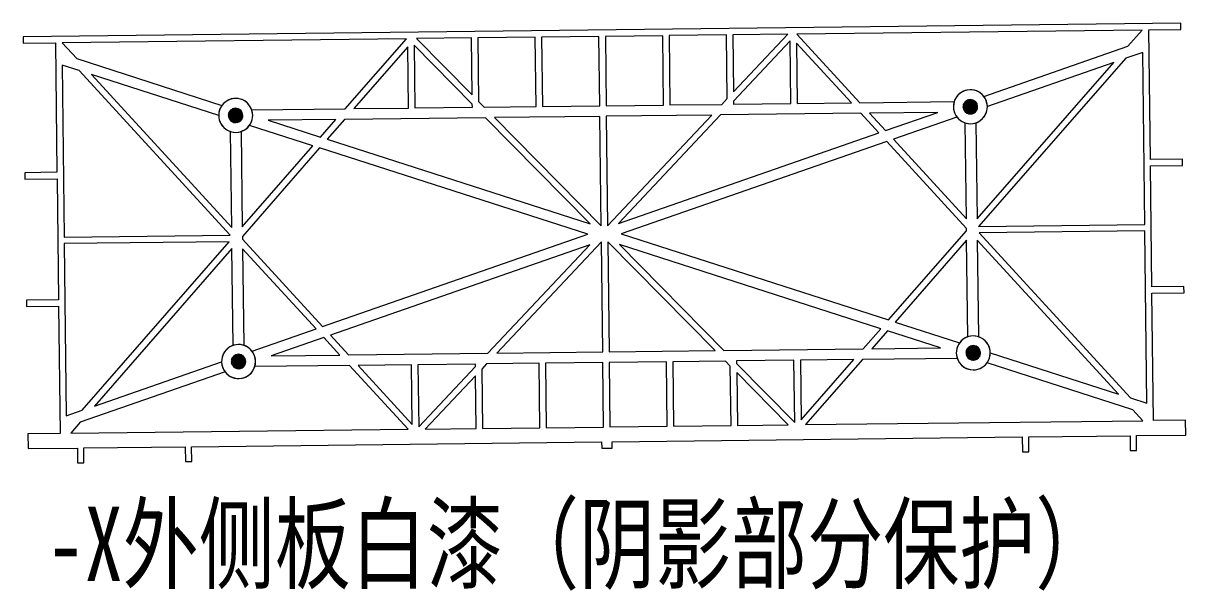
# Model space of a CAD drawing. Header units: millimetres. Extents: x 44 to 363, y 19 to 309.
# Drawn here: x 222.1 to 276.8, y 134.1 to 160.8 of the extents above; entities that cross this region are included whole.
import ezdxf

# ---------------------------------------------------------------- set-up
doc = ezdxf.new("R2010")
doc.units = ezdxf.units.MM
doc.styles.add('SLDTEXTSTYLE0', font='TXT', dxfattribs={"width": 0.75})

msp = doc.modelspace()

# ---------------------------------------------------------------- hatches: boundary and pattern name
h = msp.add_hatch()
h.set_pattern_fill('ANSI31', color=0, scale=0.01)
h.paths.add_polyline_path([(232.442, 156.459, 1), (231.762, 156.451, 1)])
h.paths.add_polyline_path([(232.578, 144.864, 1), (231.898, 144.856, 1)])
h.paths.add_polyline_path([(267.029, 156.866, 1), (266.349, 156.858, 1)])
h.paths.add_polyline_path([(266.486, 145.263, 1), (267.166, 145.271, 1)])

# ---------------------------------------------------------------- linework, layer by layer
at = {"color": 0, "linetype": 'Continuous', "lineweight": 18}
for p, q in [((276.6, 160.795), (222.102, 160.155)), ((274.77, 160.474), (258.526, 160.283)), ((274.77, 160.474), (258.526, 160.283)), ((274.101, 159.709), (274.77, 160.474)), ((274.101, 159.709), (274.77, 160.474)), ((275.092, 160.477), (276.603, 160.495)), ((275.164, 154.378), (275.092, 160.477)), ((276.603, 160.495), (276.6, 160.795)), ((222.102, 160.155), (222.105, 159.855)), ((222.105, 159.855), (223.616, 159.872)), ((223.616, 159.872), (223.688, 153.773)), ((240.139, 160.067), (223.939, 159.876)), ((240.139, 160.067), (223.939, 159.876)), ((223.939, 159.876), (224.625, 159.127)), ((223.939, 159.876), (224.625, 159.127)), ((237.262, 156.766), (240.139, 160.067)), ((237.262, 156.766), (240.139, 160.067)), ((243.205, 160.103), (240.621, 160.072)), ((243.205, 160.103), (240.621, 160.072)), ((240.621, 160.072), (243.236, 157.415)), ((240.621, 160.072), (243.236, 157.415)), ((243.236, 157.415), (243.205, 160.103)), ((243.236, 157.415), (243.205, 160.103)), ((246.204, 160.138), (243.505, 160.106)), ((246.204, 160.138), (243.505, 160.106)), ((243.505, 160.106), (243.54, 157.107)), ((243.505, 160.106), (243.54, 157.107)), ((246.243, 156.872), (246.204, 160.138)), ((246.243, 156.872), (246.204, 160.138)), ((249.204, 160.173), (246.504, 160.141)), ((249.204, 160.173), (246.504, 160.141)), ((246.504, 160.141), (246.543, 156.875)), ((246.504, 160.141), (246.543, 156.875)), ((249.243, 156.907), (249.204, 160.173)), ((249.243, 156.907), (249.204, 160.173)), ((252.204, 160.208), (249.504, 160.177)), ((252.204, 160.208), (249.504, 160.177)), ((249.504, 160.177), (249.543, 156.91)), ((249.504, 160.177), (249.543, 156.91)), ((252.242, 156.942), (252.204, 160.208)), ((252.242, 156.942), (252.204, 160.208)), ((255.204, 160.244), (252.504, 160.212)), ((255.204, 160.244), (252.504, 160.212)), ((252.504, 160.212), (252.542, 156.946)), ((252.504, 160.212), (252.542, 156.946)), ((255.239, 157.244), (255.204, 160.244)), ((255.239, 157.244), (255.204, 160.244)), ((258.088, 160.277), (255.504, 160.247)), ((258.088, 160.277), (255.504, 160.247)), ((255.504, 160.247), (255.535, 157.56)), ((255.504, 160.247), (255.535, 157.56)), ((255.535, 157.56), (258.088, 160.277)), ((255.535, 157.56), (258.088, 160.277)), ((258.207, 159.966), (255.54, 157.127)), ((258.207, 159.966), (255.54, 157.127)), ((258.242, 157.013), (258.207, 159.966)), ((258.242, 157.013), (258.207, 159.966)), ((261.085, 157.046), (258.509, 159.857)), ((258.509, 159.857), (258.542, 157.016)), ((261.085, 157.046), (258.509, 159.857)), ((258.509, 159.857), (258.542, 157.016)), ((258.526, 160.283), (261.488, 157.051)), ((258.526, 160.283), (261.488, 157.051)), ((240.209, 159.69), (237.664, 156.771)), ((240.209, 159.69), (237.664, 156.771)), ((240.243, 156.801), (240.209, 159.69)), ((240.243, 156.801), (240.209, 159.69)), ((243.241, 156.982), (240.509, 159.758)), ((240.509, 159.758), (240.543, 156.805)), ((243.241, 156.982), (240.509, 159.758)), ((240.509, 159.758), (240.543, 156.805)), ((267.325, 157.348), (274.101, 159.709)), ((267.325, 157.348), (274.101, 159.709)), ((274.805, 159.424), (274.009, 159.147)), ((274.805, 159.424), (274.009, 159.147)), ((274.9, 151.31), (274.805, 159.424)), ((274.9, 151.31), (274.805, 159.424)), ((224.73, 158.568), (223.929, 158.826)), ((223.929, 158.826), (224.024, 150.712)), ((224.73, 158.568), (223.929, 158.826)), ((223.929, 158.826), (224.024, 150.712)), ((224.625, 159.127), (231.455, 156.926)), ((224.625, 159.127), (231.455, 156.926)), ((267.001, 151.586), (273.436, 158.947)), ((267.001, 151.586), (273.436, 158.947)), ((274.009, 159.147), (267.078, 151.218)), ((274.009, 159.147), (267.078, 151.218)), ((273.436, 158.947), (267.489, 156.875)), ((273.436, 158.947), (267.49, 156.876)), ((231.846, 150.804), (224.73, 158.568)), ((231.846, 150.804), (224.73, 158.568)), ((225.308, 158.382), (231.914, 151.173)), ((231.302, 156.45), (225.308, 158.382)), ((225.308, 158.382), (231.914, 151.173)), ((231.302, 156.45), (225.308, 158.382)), ((243.54, 157.107), (243.8, 156.843)), ((243.54, 157.107), (243.8, 156.843)), ((254.986, 156.974), (255.239, 157.244)), ((254.986, 156.974), (255.239, 157.244)), ((255.54, 157.127), (255.542, 156.981)), ((255.54, 157.127), (255.542, 156.981)), ((261.488, 157.051), (265.926, 157.103)), ((261.488, 157.051), (265.926, 157.103)), ((232.859, 156.714), (237.262, 156.766)), ((232.859, 156.714), (237.262, 156.766)), ((237.664, 156.771), (240.243, 156.801)), ((237.664, 156.771), (240.243, 156.801)), ((240.543, 156.805), (243.243, 156.836)), ((240.543, 156.805), (243.243, 156.836)), ((243.243, 156.836), (243.241, 156.982)), ((243.243, 156.836), (243.241, 156.982)), ((243.8, 156.843), (246.243, 156.872)), ((243.8, 156.843), (246.243, 156.872)), ((246.543, 156.875), (249.243, 156.907)), ((246.543, 156.875), (249.243, 156.907)), ((249.543, 156.91), (252.242, 156.942)), ((249.543, 156.91), (252.242, 156.942)), ((252.542, 156.946), (254.986, 156.974)), ((252.542, 156.946), (254.986, 156.974)), ((261.538, 156.551), (254.927, 156.474)), ((261.538, 156.551), (254.927, 156.474)), ((255.542, 156.981), (258.242, 157.013)), ((255.542, 156.981), (258.242, 157.013)), ((258.542, 157.016), (261.085, 157.046)), ((258.542, 157.016), (261.085, 157.046)), ((262.385, 155.627), (261.538, 156.551)), ((262.385, 155.627), (261.538, 156.551)), ((265.16, 156.594), (261.941, 156.556)), ((265.16, 156.594), (261.941, 156.556)), ((261.941, 156.556), (262.694, 155.735)), ((261.941, 156.556), (262.694, 155.735)), ((262.694, 155.735), (265.16, 156.594)), ((262.694, 155.735), (265.16, 156.594)), ((235.74, 155.02), (232.749, 155.984)), ((235.74, 155.02), (232.749, 155.984)), ((236.821, 156.261), (233.637, 156.223)), ((236.821, 156.261), (233.637, 156.223)), ((233.637, 156.223), (236.098, 155.431)), ((233.637, 156.223), (236.098, 155.431)), ((236.098, 155.431), (236.821, 156.261)), ((236.098, 155.431), (236.821, 156.261)), ((237.224, 156.266), (236.408, 155.33)), ((237.224, 156.266), (236.408, 155.33)), ((243.87, 156.344), (237.224, 156.266)), ((243.87, 156.344), (237.224, 156.266)), ((248.797, 151.339), (243.87, 156.344)), ((248.797, 151.339), (243.87, 156.344)), ((249.249, 156.407), (244.286, 156.349)), ((249.249, 156.407), (244.286, 156.349)), ((244.286, 156.349), (249.309, 151.246)), ((244.286, 156.349), (249.309, 151.246)), ((249.309, 151.246), (249.249, 156.407)), ((249.309, 151.246), (249.249, 156.407)), ((254.511, 156.469), (249.548, 156.41)), ((254.511, 156.469), (249.548, 156.41)), ((249.548, 156.41), (249.609, 151.25)), ((249.548, 156.41), (249.609, 151.25)), ((249.609, 151.25), (254.511, 156.469)), ((249.609, 151.25), (254.511, 156.469)), ((254.927, 156.474), (250.119, 151.354)), ((254.927, 156.474), (250.119, 151.354)), ((266.054, 156.376), (263.062, 155.333)), ((266.054, 156.376), (263.062, 155.333)), ((266.501, 151.58), (266.448, 156.099)), ((266.501, 151.58), (266.448, 156.099)), ((266.948, 156.105), (267.001, 151.586)), ((266.948, 156.105), (267.001, 151.586)), ((231.914, 151.173), (231.861, 155.693)), ((231.914, 151.173), (231.861, 155.693)), ((232.361, 155.698), (232.414, 151.205)), ((232.361, 155.698), (232.414, 151.205)), ((250.119, 151.354), (262.385, 155.627)), ((250.119, 151.354), (262.385, 155.627)), ((232.414, 151.205), (235.74, 155.02)), ((232.414, 151.205), (235.74, 155.02)), ((236.051, 154.92), (232.419, 150.754)), ((236.051, 154.92), (232.419, 150.754)), ((248.677, 150.852), (236.051, 154.92)), ((248.677, 150.852), (236.051, 154.92)), ((236.408, 155.33), (248.797, 151.339)), ((236.408, 155.33), (248.797, 151.339)), ((262.753, 155.226), (250.25, 150.87)), ((262.753, 155.226), (250.25, 150.87)), ((266.507, 151.13), (262.753, 155.226)), ((266.507, 151.13), (262.753, 155.226)), ((263.062, 155.333), (266.501, 151.58)), ((263.062, 155.333), (266.501, 151.58)), ((276.675, 154.395), (275.164, 154.378)), ((276.679, 154.096), (276.675, 154.395)), ((275.167, 154.078), (276.679, 154.096)), ((275.234, 148.378), (275.167, 154.078)), ((223.688, 153.773), (222.177, 153.755)), ((222.177, 153.755), (222.18, 153.455)), ((222.18, 153.455), (223.691, 153.473)), ((223.691, 153.473), (223.758, 147.773)), ((266.508, 151.021), (266.507, 151.13)), ((266.508, 151.021), (266.507, 151.13)), ((267.078, 151.218), (274.9, 151.31)), ((267.078, 151.218), (274.9, 151.31)), ((224.024, 150.712), (231.846, 150.804)), ((224.024, 150.712), (231.846, 150.804)), ((231.802, 150.504), (224.027, 150.412)), ((231.802, 150.504), (224.027, 150.412)), ((224.879, 142.561), (231.802, 150.504)), ((224.879, 142.561), (231.802, 150.504)), ((232.419, 150.754), (232.42, 150.621)), ((232.419, 150.754), (232.42, 150.621)), ((232.42, 150.621), (236.194, 146.503)), ((232.42, 150.621), (236.194, 146.503)), ((236.194, 146.503), (248.677, 150.852)), ((236.194, 146.503), (248.677, 150.852)), ((249.318, 150.501), (244.389, 145.253)), ((249.318, 150.501), (244.389, 145.253)), ((249.379, 145.312), (249.318, 150.501)), ((249.379, 145.312), (249.318, 150.501)), ((249.618, 150.505), (249.679, 145.315)), ((254.669, 145.374), (249.618, 150.505)), ((254.669, 145.374), (249.618, 150.505)), ((249.618, 150.505), (249.679, 145.315)), ((250.25, 150.87), (262.832, 146.816)), ((250.25, 150.87), (262.832, 146.816)), ((262.832, 146.816), (266.508, 151.021)), ((262.832, 146.816), (266.508, 151.021)), ((266.513, 150.572), (263.143, 146.716)), ((266.513, 150.572), (263.143, 146.716)), ((266.567, 146.024), (266.513, 150.572)), ((266.567, 146.024), (266.513, 150.572)), ((267.013, 150.577), (267.067, 146.03)), ((273.656, 143.328), (267.013, 150.577)), ((273.656, 143.328), (267.013, 150.577)), ((267.013, 150.577), (267.067, 146.03)), ((274.903, 151.01), (267.108, 150.918)), ((274.903, 151.01), (267.108, 150.918)), ((267.108, 150.918), (274.234, 143.142)), ((267.108, 150.918), (274.234, 143.142)), ((274.999, 142.896), (274.903, 151.01)), ((274.999, 142.896), (274.903, 151.01)), ((224.027, 150.412), (224.123, 142.298)), ((224.027, 150.412), (224.123, 142.298)), ((231.926, 150.188), (225.45, 142.76)), ((231.926, 150.188), (225.45, 142.76)), ((231.979, 145.617), (231.926, 150.188)), ((231.979, 145.617), (231.926, 150.188)), ((232.426, 150.171), (232.479, 145.623)), ((235.886, 146.396), (232.426, 150.171)), ((235.886, 146.396), (232.426, 150.171)), ((232.426, 150.171), (232.479, 145.623)), ((248.768, 150.354), (236.562, 146.102)), ((248.768, 150.354), (236.562, 146.102)), ((243.973, 145.248), (248.768, 150.354)), ((243.973, 145.248), (248.768, 150.354)), ((250.171, 150.371), (255.085, 145.379)), ((262.474, 146.406), (250.171, 150.371)), ((262.474, 146.406), (250.171, 150.371)), ((250.171, 150.371), (255.085, 145.379)), ((276.745, 148.396), (275.234, 148.378)), ((276.749, 148.096), (276.745, 148.396)), ((223.758, 147.773), (222.247, 147.755)), ((275.238, 148.078), (276.749, 148.096)), ((275.308, 142.079), (275.238, 148.078)), ((222.247, 147.755), (222.251, 147.455)), ((222.251, 147.455), (223.762, 147.473)), ((223.762, 147.473), (223.833, 141.474)), ((263.143, 146.716), (266.179, 145.738)), ((263.143, 146.716), (266.179, 145.738)), ((232.874, 145.346), (235.886, 146.396)), ((232.874, 145.346), (235.886, 146.396)), ((261.643, 145.456), (262.474, 146.406)), ((261.643, 145.456), (262.474, 146.406)), ((262.785, 146.306), (262.046, 145.461)), ((262.785, 146.306), (262.046, 145.461)), ((265.29, 145.499), (262.785, 146.306)), ((265.29, 145.499), (262.785, 146.306)), ((236.253, 145.994), (233.767, 145.128)), ((236.253, 145.994), (233.767, 145.128)), ((237.012, 145.166), (236.253, 145.994)), ((237.012, 145.166), (236.253, 145.994)), ((236.562, 146.102), (237.415, 145.171)), ((236.562, 146.102), (237.415, 145.171)), ((233.767, 145.128), (237.012, 145.166)), ((233.767, 145.128), (237.012, 145.166)), ((237.415, 145.171), (243.973, 145.248)), ((237.415, 145.171), (243.973, 145.248)), ((244.389, 145.253), (249.379, 145.312)), ((244.389, 145.253), (249.379, 145.312)), ((249.679, 145.315), (254.669, 145.374)), ((249.679, 145.315), (254.669, 145.374)), ((255.085, 145.379), (261.643, 145.456)), ((255.085, 145.379), (261.643, 145.456)), ((262.046, 145.461), (265.29, 145.499)), ((262.046, 145.461), (265.29, 145.499)), ((267.626, 145.272), (273.656, 143.328)), ((267.626, 145.272), (273.656, 143.328)), ((225.45, 142.76), (231.438, 144.847)), ((225.45, 142.76), (231.438, 144.846)), ((237.465, 144.672), (233.001, 144.619)), ((237.465, 144.672), (233.001, 144.619)), ((240.22, 141.666), (237.465, 144.672)), ((240.22, 141.666), (237.465, 144.672)), ((240.385, 144.706), (237.868, 144.676)), ((240.385, 144.706), (237.868, 144.676)), ((237.868, 144.676), (240.418, 141.893)), ((237.868, 144.676), (240.418, 141.893)), ((240.418, 141.893), (240.385, 144.706)), ((240.418, 141.893), (240.385, 144.706)), ((243.385, 144.741), (240.685, 144.71)), ((243.385, 144.741), (240.685, 144.71)), ((240.685, 144.71), (240.72, 141.784)), ((240.685, 144.71), (240.72, 141.784)), ((240.72, 141.784), (243.387, 144.624)), ((240.72, 141.784), (243.387, 144.624)), ((243.387, 144.624), (243.385, 144.741)), ((243.387, 144.624), (243.385, 144.741)), ((243.914, 144.748), (243.688, 144.507)), ((243.914, 144.748), (243.688, 144.507)), ((243.688, 144.507), (243.721, 141.707)), ((243.688, 144.507), (243.721, 141.707)), ((246.385, 144.777), (243.914, 144.748)), ((246.385, 144.777), (243.914, 144.748)), ((246.421, 141.739), (246.385, 144.777)), ((246.421, 141.739), (246.385, 144.777)), ((249.385, 144.812), (246.685, 144.78)), ((249.385, 144.812), (246.685, 144.78)), ((246.685, 144.78), (246.721, 141.743)), ((246.685, 144.78), (246.721, 141.743)), ((249.421, 141.774), (249.385, 144.812)), ((249.421, 141.774), (249.385, 144.812)), ((252.385, 144.847), (249.685, 144.815)), ((252.385, 144.847), (249.685, 144.815)), ((249.685, 144.815), (249.72, 141.778)), ((249.685, 144.815), (249.72, 141.778)), ((252.42, 141.81), (252.385, 144.847)), ((252.42, 141.81), (252.385, 144.847)), ((255.155, 144.88), (252.685, 144.851)), ((255.155, 144.88), (252.685, 144.851)), ((252.685, 144.851), (252.72, 141.813)), ((252.685, 144.851), (252.72, 141.813)), ((255.387, 144.644), (255.155, 144.88)), ((255.387, 144.644), (255.155, 144.88)), ((255.42, 141.845), (255.387, 144.644)), ((255.42, 141.845), (255.387, 144.644)), ((258.384, 144.918), (255.684, 144.886)), ((258.384, 144.918), (255.684, 144.886)), ((255.684, 144.886), (255.686, 144.769)), ((255.684, 144.886), (255.686, 144.769)), ((255.686, 144.769), (258.419, 141.992)), ((255.686, 144.769), (258.419, 141.992)), ((258.419, 141.992), (258.384, 144.918)), ((258.419, 141.992), (258.384, 144.918)), ((261.202, 144.951), (258.684, 144.921)), ((261.202, 144.951), (258.684, 144.921)), ((258.684, 144.921), (258.717, 142.109)), ((258.684, 144.921), (258.717, 142.109)), ((258.717, 142.109), (261.202, 144.951)), ((258.717, 142.109), (261.202, 144.951)), ((261.604, 144.955), (258.921, 141.886)), ((261.604, 144.955), (258.921, 141.886)), ((266.069, 145.008), (261.604, 144.955)), ((266.069, 145.008), (261.604, 144.955)), ((274.339, 142.583), (267.472, 144.796)), ((274.339, 142.583), (267.472, 144.796)), ((231.603, 144.374), (224.787, 142)), ((231.603, 144.374), (224.787, 142)), ((243.392, 144.191), (241.029, 141.676)), ((243.392, 144.191), (241.029, 141.676)), ((243.421, 141.704), (243.392, 144.191)), ((243.421, 141.704), (243.392, 144.191)), ((255.691, 144.336), (255.72, 141.848)), ((258.112, 141.876), (255.691, 144.336)), ((258.112, 141.876), (255.691, 144.336)), ((255.691, 144.336), (255.72, 141.848)), ((274.234, 143.142), (274.999, 142.896)), ((274.234, 143.142), (274.999, 142.896)), ((224.123, 142.298), (224.879, 142.561)), ((224.123, 142.298), (224.879, 142.561)), ((274.807, 142.073), (274.339, 142.583)), ((274.807, 142.073), (274.339, 142.583)), ((224.787, 142), (224.334, 141.479)), ((224.787, 142), (224.334, 141.479)), ((246.721, 141.743), (249.421, 141.774)), ((246.721, 141.743), (249.421, 141.774)), ((249.72, 141.778), (252.42, 141.81)), ((249.72, 141.778), (252.42, 141.81)), ((252.72, 141.813), (255.42, 141.845)), ((252.72, 141.813), (255.42, 141.845)), ((255.72, 141.848), (258.112, 141.876)), ((255.72, 141.848), (258.112, 141.876)), ((258.921, 141.886), (274.807, 142.073)), ((258.921, 141.886), (274.807, 142.073)), ((276.82, 142.096), (275.308, 142.079)), ((276.828, 141.396), (276.82, 142.096)), ((223.833, 141.474), (222.321, 141.456)), ((222.321, 141.456), (222.33, 140.756)), ((224.334, 141.479), (240.22, 141.666)), ((224.334, 141.479), (240.22, 141.666)), ((241.029, 141.676), (243.421, 141.704)), ((241.029, 141.676), (243.421, 141.704)), ((243.721, 141.707), (246.421, 141.739)), ((243.721, 141.707), (246.421, 141.739)), ((249.829, 141.079), (269.133, 141.306)), ((269.133, 141.306), (269.141, 140.606)), ((269.433, 141.309), (274.205, 141.366)), ((269.441, 140.61), (269.433, 141.309)), ((274.205, 141.366), (274.214, 140.666)), ((274.505, 141.369), (276.828, 141.396)), ((274.514, 140.669), (274.505, 141.369)), ((222.33, 140.756), (224.652, 140.783)), ((224.652, 140.783), (224.66, 140.083)), ((224.952, 140.787), (229.724, 140.843)), ((224.96, 140.087), (224.952, 140.787)), ((229.724, 140.843), (229.732, 140.143)), ((230.024, 140.846), (249.329, 141.073)), ((230.032, 140.146), (230.024, 140.846)), ((249.329, 141.073), (249.332, 140.773)), ((249.332, 140.773), (249.832, 140.779)), ((249.832, 140.779), (249.829, 141.079)), ((274.214, 140.666), (274.514, 140.669)), ((229.732, 140.143), (230.032, 140.146)), ((269.141, 140.606), (269.441, 140.61)), ((224.66, 140.083), (224.96, 140.087))]:
    msp.add_line(p, q, dxfattribs=at)
for centre, radius, start, end in [((266.689, 156.862), 0.8, 0.8235, 180.7277), ((266.689, 156.862), 0.8, 37.4165, 162.4634), ((232.102, 156.455), 0.8, 0.6734, 180.636), ((232.102, 156.455), 0.8, 18.8833, 143.9302), ((266.689, 156.862), 0.8, 162.4634, 180.6734), ((266.689, 156.862), 0.34, 0.6734, 180.6734), ((266.689, 156.862), 0.8, 0.9621, 37.4103), ((232.102, 156.455), 0.8, 143.9302, 180.3854), ((232.102, 156.455), 0.34, 0.6734, 180.6734), ((232.102, 156.455), 0.8, 0.6734, 18.8833), ((266.689, 156.862), 0.8, 180.7277, 0.8235), ((266.689, 156.862), 0.8, 180.6734, 217.4165), ((266.689, 156.862), 0.34, 180.6734, 0.6734), ((266.689, 156.862), 0.8, 288.8833, 1.0103), ((232.102, 156.455), 0.8, 180.636, 0.6734), ((232.102, 156.455), 0.8, 180.3495, 252.4634), ((232.102, 156.455), 0.34, 180.6734, 0.6734), ((232.102, 156.455), 0.8, 288.8833, 323.9302), ((232.102, 156.455), 0.8, 323.9302, 0.6734), ((266.689, 156.862), 0.8, 217.4165, 252.4634), ((266.689, 156.862), 0.8, 252.4634, 288.8833), ((232.102, 156.455), 0.8, 252.4634, 288.8833), ((232.238, 144.86), 0.8, 0.7861, 180.8235), ((232.238, 144.86), 0.8, 108.8833, 181.0103), ((232.238, 144.86), 0.8, 72.4634, 108.8833), ((232.238, 144.86), 0.8, 37.4165, 72.4634), ((266.826, 145.267), 0.8, 0.636, 180.6734), ((266.826, 145.267), 0.8, 143.9302, 180.6734), ((266.826, 145.267), 0.8, 108.8833, 143.9302), ((266.826, 145.267), 0.34, 0.6734, 180.6734), ((266.826, 145.267), 0.8, 72.4634, 108.8833), ((266.826, 145.267), 0.8, 0.3495, 72.4634), ((232.238, 144.86), 0.34, 0.6734, 180.6734), ((232.238, 144.86), 0.8, 0.6734, 37.4165), ((266.826, 145.267), 0.8, 180.6734, 0.636), ((266.826, 145.267), 0.8, 180.6734, 198.8833), ((266.826, 145.267), 0.34, 180.6734, 0.6734), ((266.826, 145.267), 0.8, 323.9302, 0.3854), ((232.238, 144.86), 0.8, 180.8235, 0.7861), ((232.238, 144.86), 0.8, 180.9621, 217.4103), ((232.238, 144.86), 0.8, 217.4165, 342.4634), ((232.238, 144.86), 0.34, 180.6734, 0.6734), ((232.238, 144.86), 0.8, 342.4634, 0.6734), ((266.826, 145.267), 0.8, 198.8833, 323.9302)]:
    msp.add_arc(centre, radius, start, end, dxfattribs=at)

# ---------------------------------------------------------------- texts
at = {"color": 0, "linetype": 'Continuous', "lineweight": 0, "insert": (223.209, 138.019), "char_height": 3.5, "width": 53.60159, "attachment_point": 1, "style": 'SLDTEXTSTYLE0'}
msp.add_mtext('-X{\\fSimSun|b0|i0|c134|p2;外侧板白漆（阴影部分保护）}', dxfattribs=at)

doc.saveas('drawing.dxf')
